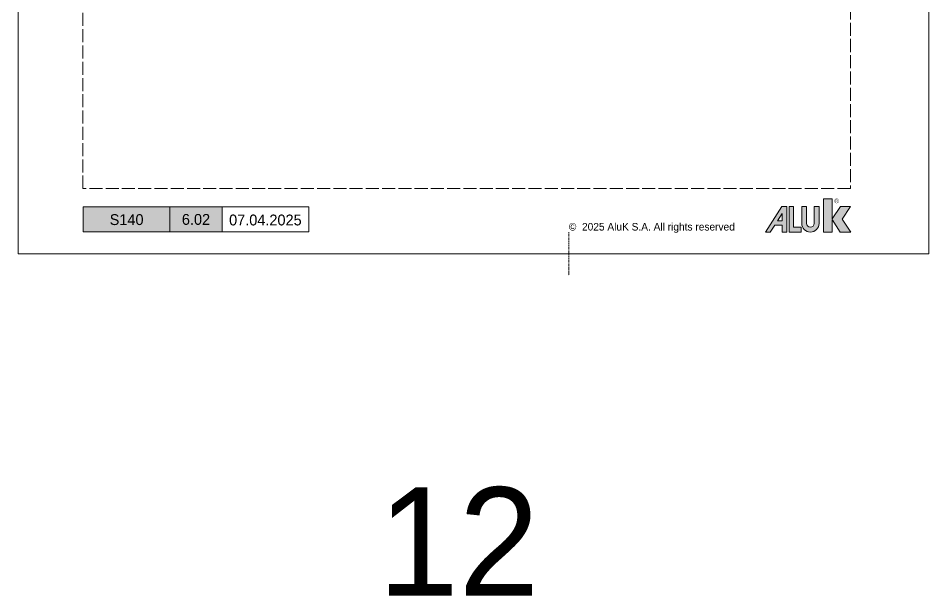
# Model space of a CAD drawing. Header units: millimetres. Extents: x -576 to 4430, y -1196 to 2690.
# Drawn here: x 260 to 470, y -78.9 to 54.3 of the extents above; entities that cross this region are included whole.
import ezdxf
from ezdxf.enums import TextEntityAlignment as Align

# ---------------------------------------------------------------- set-up
doc = ezdxf.new("R2010")
doc.units = ezdxf.units.MM
doc.header["$LTSCALE"] = 0.25
doc.header["$MEASUREMENT"] = 0
doc.linetypes.add('ACAD_ISO02W100', pattern=[15, 12, -3])
doc.linetypes.add('DOT2', pattern=[0.125, 0, -0.125])
doc.layers.get('0').update_dxf_attribs({"lineweight": 5})
doc.layers.add('01_ALUK Logo', color=7, linetype='Continuous')
doc.layers.add('01_External Border', color=150, linetype='Continuous', lineweight=20)
doc.layers.add('01_Text', color=40, linetype='Continuous', lineweight=25)
doc.layers.add('01_Fill Border Grey', color=7, linetype='Continuous', true_color=0x555655)
doc.layers.add('01_Text [White]', color=7, linetype='Continuous', lineweight=25, true_color=0xffffff)
doc.layers.add('02_Block Frame', color=7, linetype='Continuous', lineweight=5, true_color=0xe2001a, plot=False)
doc.layers.add('02_Layout Grid', color=252, linetype='DOT2', lineweight=5, plot=False, transparency=0.5)
doc.styles.add('ALUK Main&Secondary Titles', font='GOTHIC.TTF')
doc.styles.add('Aluk Text', font='GOTHIC.TTF')
doc.styles.get("Standard").update_dxf_attribs({"font": 'arial.ttf'})

# ---------------------------------------------------------------- blocks, each defined once
blk = doc.blocks.new('serie_')
at = {"layer": '01_Text [White]', "color": 7, "true_color": 0xffffff, "insert": (10, -2.87), "char_height": 2.5, "attachment_point": 5, "style": 'ALUK Main&Secondary Titles'}
blk.add_mtext_dynamic_manual_height_columns('S140', width=20, gutter_width=12.5, heights=[0], dxfattribs=at)
blk = doc.blocks.new('A$C14581')
at = {"layer": '01_Text', "insert": (0, -0.19), "char_height": 2, "attachment_point": 7, "style": 'Aluk Text'}
blk.add_mtext_dynamic_manual_height_columns('{\\fPoppins|b0|i0|c0|p2;\\H0.875x;©  2025 AluK S.A. All rights reserved}', width=51.3351, gutter_width=204.25, heights=[0], dxfattribs=at)
blk = doc.blocks.new('AluK Logo')
at = {"layer": '01_ALUK Logo', "true_color": 0xe2001a}
h = blk.add_hatch(color=242, dxfattribs=at)
h.dxf.hatch_style = 1
h.paths.add_polyline_path([(18.02, 3.04), (19.92, 5.98), (17.56, 5.98), (15.66, 3.11), (15.66, 7.76), (13.58, 7.76), (13.58, 0), (15.66, 0), (15.66, 2.93), (17.53, 0), (20, 0)])
at = {"layer": '01_ALUK Logo', "true_color": 0x323338}
h = blk.add_hatch(color=250, dxfattribs=at)
h.dxf.hatch_style = 1
h.paths.add_polyline_path([(3.94, 0), (5.02, 0), (5.02, 5.96), (3.87, 5.96), (0, 0), (1.15, 0), (2.2, 1.63), (3.94, 1.63)])
h.paths.add_polyline_path([(3.95, 2.64), (2.86, 2.64), (3.95, 4.31)], flags=16)
h = blk.add_hatch(color=250, dxfattribs=at)
h.dxf.hatch_style = 1
h.paths.add_polyline_path([(6.62, 1.12), (6.62, 5.97), (5.53, 5.97), (5.53, 0), (8.38, 0), (8.38, 1.12)])
h = blk.add_hatch(color=250, dxfattribs=at)
h.dxf.hatch_style = 1
h.paths.add_polyline_path([(12.57, 5.97), (11.43, 5.97), (11.43, 2.02, -1), (9.65, 2.02), (9.65, 5.97), (8.52, 5.97), (8.52, 2.02, 0.999791), (12.57, 2.02)])
at = {"layer": '01_ALUK Logo', "color": 242, "lineweight": 0, "true_color": 0xe2001a}
blk.add_lwpolyline([(17.53, 0), (20, 0), (18.02, 3.04), (19.92, 5.98), (17.56, 5.98), (15.66, 3.11), (15.66, 7.76), (13.58, 7.76), (13.58, 0), (15.66, 0), (15.66, 2.93)], close=True, dxfattribs=at)
at = {"layer": '01_ALUK Logo', "color": 250, "lineweight": 0, "true_color": 0x323338}
for points in [[(2.2, 1.63), (3.94, 1.63), (3.94, 0), (5.02, 0), (5.02, 5.96), (3.87, 5.96), (0, 0), (1.15, 0)], [(2.86, 2.64), (3.95, 4.31), (3.95, 2.64)], [(8.38, 0), (8.38, 1.12), (6.62, 1.12), (6.62, 5.97), (5.53, 5.97), (5.53, 0)]]:
    blk.add_lwpolyline(points, close=True, dxfattribs=at)
blk.add_lwpolyline([(9.65, 2.02), (9.65, 5.97), (8.52, 5.97), (8.52, 2.02, 1), (12.57, 2.02), (12.57, 5.97), (11.43, 5.97), (11.43, 2.02, -1)], format="xyb", close=True, dxfattribs=at)
at = {"layer": '01_ALUK Logo', "color": 242, "lineweight": 0, "true_color": 0xe2001a, "insert": (16.69, 7.28), "char_height": 1.06, "attachment_point": 5}
blk.add_mtext_dynamic_manual_height_columns('®', width=0.2845, gutter_width=0.756, heights=[0], dxfattribs=at)
blk = doc.blocks.new('PAGE pari')
at = {"layer": '02_Block Frame', "linetype": 'ACAD_ISO02W100'}
blk.add_line((14.93, 266), (191.93, 266), dxfattribs=at)
at = {"layer": '02_Block Frame'}
blk.add_lwpolyline([(0, 0), (0, 297), (210, 297), (210, 0)], close=True, dxfattribs=at)
at = {"layer": '02_Block Frame', "linetype": 'ACAD_ISO02W100'}
blk.add_lwpolyline([(14.93, 15), (14.93, 282), (191.93, 282), (191.93, 15)], close=True, dxfattribs=at)
at = {"layer": '02_Layout Grid', "color": 6, "ltscale": 0.25}
blk.add_line((127, 5), (127, -5), dxfattribs=at)
at = {"layer": '01_ALUK Logo', "xscale": 0.9841678626162992, "yscale": 0.9841678626162992, "zscale": 0.9841678626162992}
blk.add_blockref('AluK Logo', (172.32, 5), dxfattribs=at)
at = {"layer": '01_Text'}
blk.add_blockref('A$C14581', (127, 5), dxfattribs=at)

msp = doc.modelspace()

# ---------------------------------------------------------------- hatches: boundary and pattern name
at = {"layer": '01_Fill Border Grey', "ltscale": 0.25}
h = msp.add_hatch(color=256, dxfattribs=at)
h.dxf.hatch_style = 1
h.paths.add_polyline_path([(307.001, 5.033), (275.001, 5.033), (275.001, 10.778), (307.001, 10.778)])

# ---------------------------------------------------------------- linework, layer by layer
at = {"layer": '01_External Border'}
for points in [[(295.001, 5.033), (275.001, 5.033), (275.001, 10.778), (295.001, 10.778)], [(307.001, 5.033), (295.001, 5.033), (295.001, 10.778), (307.001, 10.778)], [(327.001, 5.033), (307.001, 5.033), (307.001, 10.778), (327.001, 10.778)]]:
    msp.add_lwpolyline(points, close=True, dxfattribs=at)

# ---------------------------------------------------------------- block references
msp.add_blockref('PAGE pari', (260, 0))
at = {"layer": '01_Text [White]', "color": 7, "true_color": 0xffffff}
msp.add_blockref('serie_', (275.001, 10.71), dxfattribs=at)

# ---------------------------------------------------------------- texts
at = {"layer": '01_Text', "ltscale": 0.25, "insert": (342.981, -53.871), "char_height": 25, "attachment_point": 1, "style": 'Aluk Text'}
msp.add_mtext_dynamic_manual_height_columns('12', width=46.83298, gutter_width=12.5, heights=[0], dxfattribs=at)
at = {"layer": '01_Text', "style": 'ALUK Main&Secondary Titles'}
msp.add_attdef('07.04.2025', text='', height=2.5, dxfattribs=at).set_placement((317.001, 7.771), align=Align.MIDDLE)
at = {"layer": '01_Text [White]', "color": 7, "ltscale": 0.25, "true_color": 0xffffff, "style": 'Aluk Text'}
msp.add_attdef('6.02', text='', height=2.5, dxfattribs=at).set_placement((301.001, 7.903), align=Align.MIDDLE)

doc.saveas('drawing.dxf')
